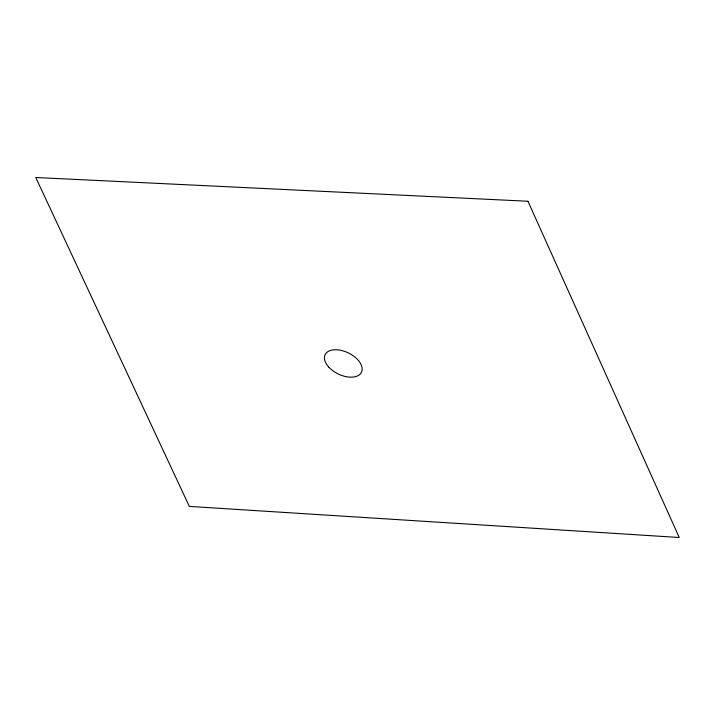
<?xml version="1.0" encoding="UTF-8"?>
<svg xmlns="http://www.w3.org/2000/svg" width="715" height="715" viewBox="0 0 715 715"><rect width="100%" height="100%" fill="white"/><g stroke="black" fill="none" stroke-linecap="round" stroke-linejoin="round"><path stroke-width="1.07" d="M527.947 201.255L35.75 177.499L189.323 506.399L679.25 537.501L527.947 201.255M328.641 366.983A20.19 11.69 25.8 0 0 360.923 373.194A20.19 11.69 25.8 0 0 340.331 350.234A20.19 11.69 25.8 0 0 328.641 366.983"/></g></svg>
